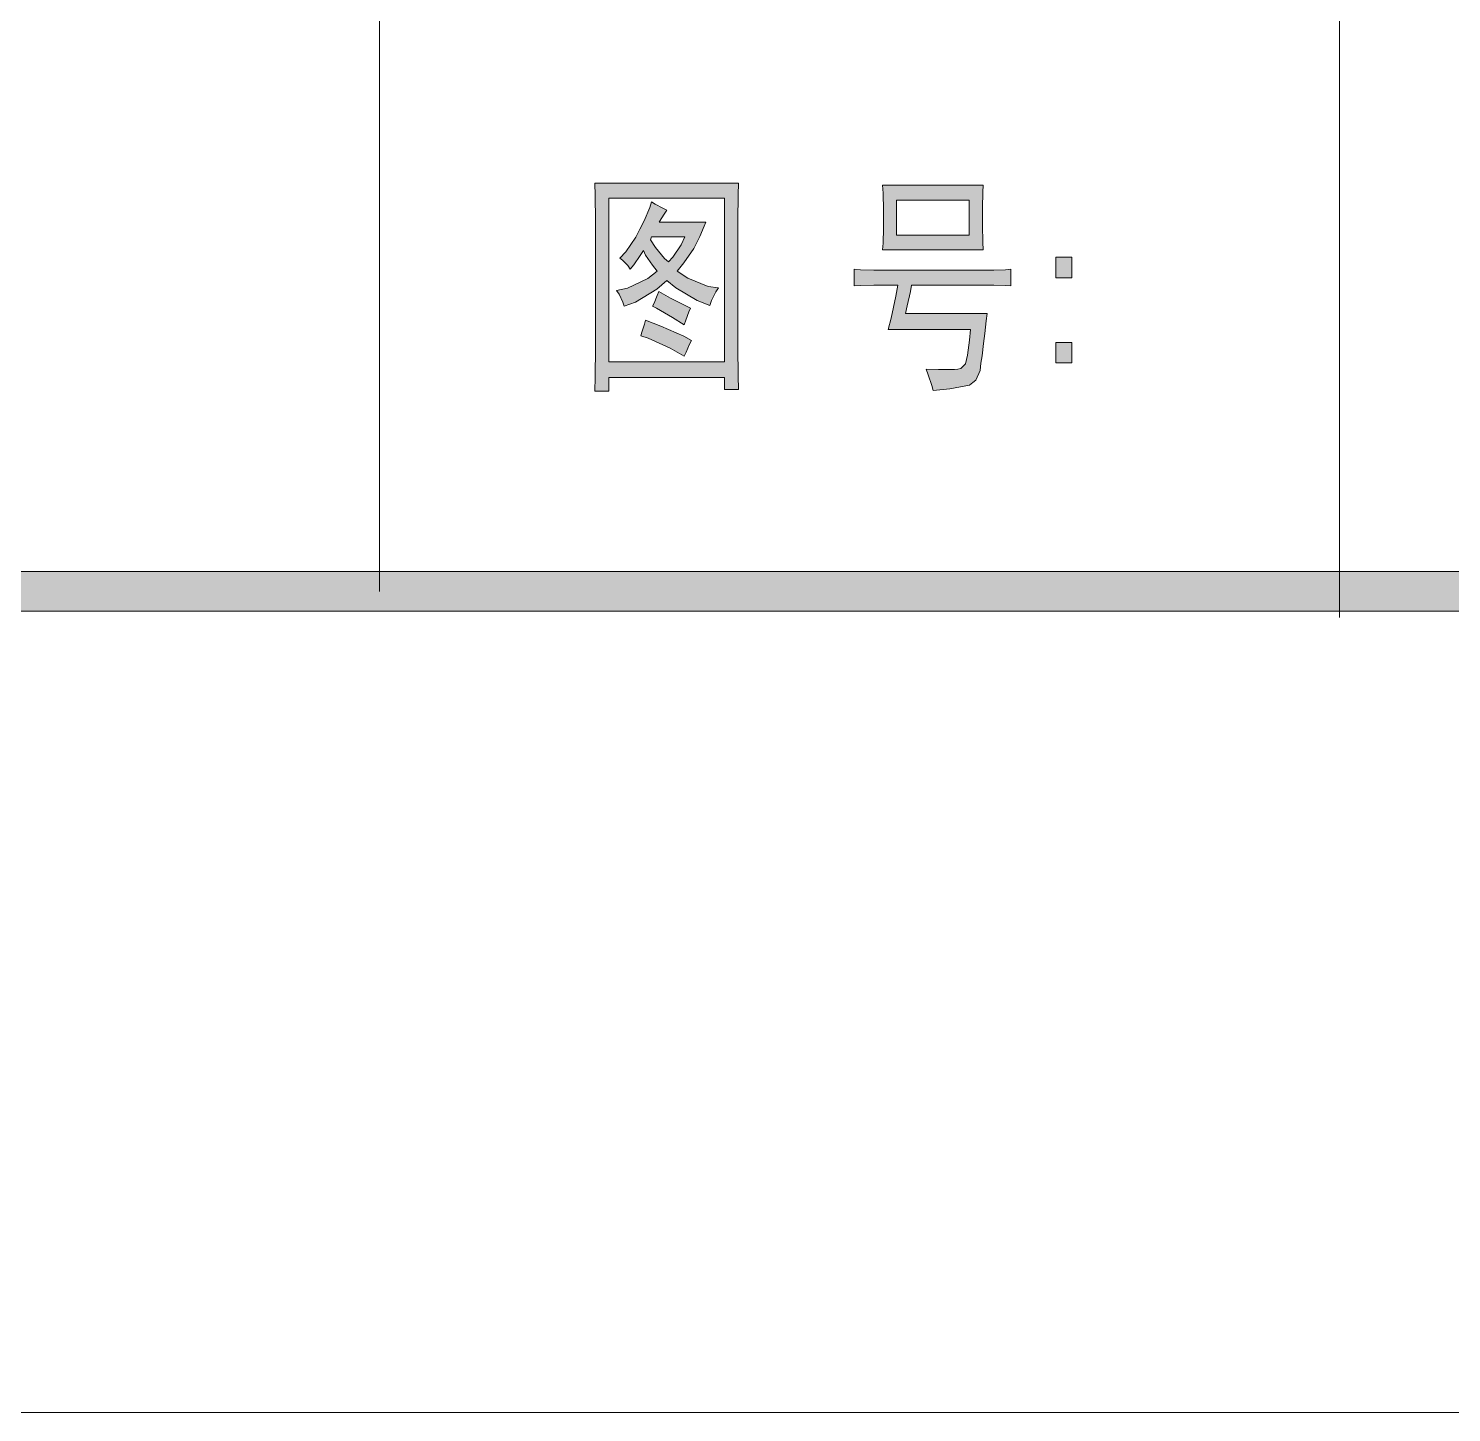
# Model space of a CAD drawing. Header units: millimetres. Extents: x 0 to 414, y 0 to 292.
# Drawn here: x 375.33 to 392.4, y 0 to 16.6 of the extents above; entities that cross this region are included whole.
import ezdxf

# ---------------------------------------------------------------- set-up
doc = ezdxf.new("R2010")
doc.units = ezdxf.units.MM

msp = doc.modelspace()

# ---------------------------------------------------------------- hatches: boundary and pattern name
h = msp.add_hatch(color=0)
h.paths.add_polyline_path([(383.846917, 14.742583), (383.843389, 14.605), (383.839861, 14.298083), (383.839861, 14.132278), (383.839861, 12.946944), (383.839861, 12.774083), (383.843389, 12.435417), (383.846917, 12.269611), (383.681111, 12.269611), (383.681111, 12.41425), (382.291167, 12.41425), (382.291167, 12.248444), (382.125361, 12.248444), (382.128889, 12.417778), (382.132417, 12.774083), (382.132417, 12.957528), (382.132417, 14.132278), (382.132417, 14.294556), (382.128889, 14.597944), (382.125361, 14.742583)])
h.paths.add_polyline_path([(383.681111, 12.601222), (383.681111, 14.566194), (382.291167, 14.566194), (382.291167, 12.601222)])
h = msp.add_hatch(color=0)
h.paths.add_polyline_path([(386.782028, 14.721417), (386.7785, 14.63675), (386.774972, 14.449778), (386.774972, 14.343944), (386.774972, 14.238111), (386.7785, 14.037028), (386.782028, 13.945306), (385.575528, 13.945306), (385.582583, 14.022917), (385.586111, 14.206361), (385.586111, 14.308667), (385.586111, 14.421556), (385.582583, 14.626167), (385.575528, 14.721417)])
h.paths.add_polyline_path([(386.616222, 14.121694), (386.616222, 14.5415), (385.744861, 14.5415), (385.744861, 14.121694)])
h = msp.add_hatch(color=0)
h.paths.add_polyline_path([(382.989667, 14.421556), (382.964972, 14.386278), (382.919111, 14.315722), (382.897944, 14.276917), (383.455333, 14.276917), (383.437694, 14.227528), (383.384778, 14.104056), (383.3495, 14.0335), (383.310694, 13.959417), (383.194278, 13.790083), (383.113139, 13.687778), (383.240139, 13.606639), (383.483556, 13.504333), (383.607028, 13.490222), (383.575278, 13.440833), (383.525889, 13.335), (383.504722, 13.278556), (383.353028, 13.338528), (383.0955, 13.490222), (382.989667, 13.578417), (382.869722, 13.472583), (382.612194, 13.317361), (382.474611, 13.267972), (382.4605, 13.317361), (382.414639, 13.412611), (382.382889, 13.454944), (382.516944, 13.483167), (382.760361, 13.599583), (382.87325, 13.687778), (382.816806, 13.761861), (382.732139, 13.881806), (382.707444, 13.934722), (382.668639, 13.878278), (382.591028, 13.765389), (382.548694, 13.712472), (382.520472, 13.754806), (382.456972, 13.821833), (382.425222, 13.843), (382.495778, 13.920611), (382.615722, 14.097), (382.665111, 14.19225), (382.7145, 14.291028), (382.785056, 14.453306), (382.806222, 14.520333), (382.848556, 14.492111), (382.940278, 14.442722)])
h.paths.add_polyline_path([(382.792111, 14.06525), (382.852083, 13.973528), (382.961444, 13.839472), (383.007306, 13.800667), (383.060222, 13.857111), (383.159, 14.005278), (383.204861, 14.100528), (382.806222, 14.100528)])
h = msp.add_hatch(color=0)
h.dxf.hatch_style = 2
h.paths.add_polyline_path([(387.847417, 13.610167), (387.656917, 13.610167), (387.656917, 13.857111), (387.847417, 13.857111)])
h = msp.add_hatch(color=0)
h.dxf.hatch_style = 2
h.paths.add_polyline_path([(386.831417, 13.701889), (386.912556, 13.701889), (387.053667, 13.705417), (387.117167, 13.712472), (387.117167, 13.511389), (387.053667, 13.518444), (386.912556, 13.521972), (386.831417, 13.521972), (385.924778, 13.521972), (385.910667, 13.444361), (385.871861, 13.2715), (385.850694, 13.179778), (386.831417, 13.179778), (386.820833, 13.091583), (386.803194, 12.939889), (386.796139, 12.879917), (386.789083, 12.819944), (386.771444, 12.671778), (386.757333, 12.587111), (386.74675, 12.498917), (386.697361, 12.3825), (386.658556, 12.354278), (386.61975, 12.322528), (386.383389, 12.276667), (386.185833, 12.259028), (386.168194, 12.319), (386.125861, 12.446), (386.101167, 12.513028), (386.249333, 12.5095), (386.439833, 12.5095), (386.478639, 12.513028), (386.517444, 12.520083), (386.570361, 12.576528), (386.584472, 12.629444), (386.595056, 12.682361), (386.61975, 12.862278), (386.633861, 12.989278), (385.642556, 12.989278), (385.681361, 13.123333), (385.737806, 13.387917), (385.758972, 13.521972), (385.561417, 13.521972), (385.473222, 13.521972), (385.310944, 13.518444), (385.236861, 13.511389), (385.236861, 13.712472), (385.310944, 13.705417), (385.473222, 13.701889), (385.561417, 13.701889)])
h = msp.add_hatch(color=0)
h.dxf.hatch_style = 2
h.paths.add_polyline_path([(382.890889, 13.444361), (383.032, 13.36675), (383.2225, 13.267972), (383.271889, 13.246806), (383.250722, 13.200944), (383.215444, 13.102167), (383.197806, 13.045722), (383.056694, 13.133917), (382.866194, 13.246806), (382.816806, 13.267972), (382.837972, 13.306778), (382.87325, 13.394972)])
h = msp.add_hatch(color=0)
h.dxf.hatch_style = 2
h.paths.add_polyline_path([(382.732139, 13.102167), (382.915583, 13.028083), (383.19075, 12.908139), (383.282472, 12.85875), (383.261306, 12.812889), (383.218972, 12.717639), (383.197806, 12.66825), (383.028472, 12.7635), (382.763889, 12.883444), (382.675694, 12.911667), (382.689806, 12.957528), (382.721556, 13.052778)])
h = msp.add_hatch(color=0)
h.dxf.hatch_style = 2
h.paths.add_polyline_path([(387.847417, 12.590639), (387.656917, 12.590639), (387.656917, 12.834056), (387.847417, 12.834056)])
h = msp.add_hatch(color=0)
h.dxf.hatch_style = 2
h.paths.add_polyline_path([(20.976167, 9.609667), (21.448889, 10.085917), (403.997583, 10.085917), (404.473833, 9.609667)])

# ---------------------------------------------------------------- linework, layer by layer
at = {"color": 0, "lineweight": 0}
for points in [[(0, 0), (0, 292.466889), (414.0835, 292.466889), (414.0835, 0)], [(383.846917, 14.742583), (383.843389, 14.605), (383.839861, 14.298083), (383.839861, 14.132278), (383.839861, 12.946944), (383.839861, 12.774083), (383.843389, 12.435417), (383.846917, 12.269611), (383.681111, 12.269611), (383.681111, 12.41425), (382.291167, 12.41425), (382.291167, 12.248444), (382.125361, 12.248444), (382.128889, 12.417778), (382.132417, 12.774083), (382.132417, 12.957528), (382.132417, 14.132278), (382.132417, 14.294556), (382.128889, 14.597944), (382.125361, 14.742583)], [(386.782028, 14.721417), (386.7785, 14.63675), (386.774972, 14.449778), (386.774972, 14.343944), (386.774972, 14.238111), (386.7785, 14.037028), (386.782028, 13.945306), (385.575528, 13.945306), (385.582583, 14.022917), (385.586111, 14.206361), (385.586111, 14.308667), (385.586111, 14.421556), (385.582583, 14.626167), (385.575528, 14.721417)], [(383.681111, 12.601222), (383.681111, 14.566194), (382.291167, 14.566194), (382.291167, 12.601222)], [(382.989667, 14.421556), (382.964972, 14.386278), (382.919111, 14.315722), (382.897944, 14.276917), (383.455333, 14.276917), (383.437694, 14.227528), (383.384778, 14.104056), (383.3495, 14.0335), (383.310694, 13.959417), (383.194278, 13.790083), (383.113139, 13.687778), (383.240139, 13.606639), (383.483556, 13.504333), (383.607028, 13.490222), (383.575278, 13.440833), (383.525889, 13.335), (383.504722, 13.278556), (383.353028, 13.338528), (383.0955, 13.490222), (382.989667, 13.578417), (382.869722, 13.472583), (382.612194, 13.317361), (382.474611, 13.267972), (382.4605, 13.317361), (382.414639, 13.412611), (382.382889, 13.454944), (382.516944, 13.483167), (382.760361, 13.599583), (382.87325, 13.687778), (382.816806, 13.761861), (382.732139, 13.881806), (382.707444, 13.934722), (382.668639, 13.878278), (382.591028, 13.765389), (382.548694, 13.712472), (382.520472, 13.754806), (382.456972, 13.821833), (382.425222, 13.843), (382.495778, 13.920611), (382.615722, 14.097), (382.665111, 14.19225), (382.7145, 14.291028), (382.785056, 14.453306), (382.806222, 14.520333), (382.848556, 14.492111), (382.940278, 14.442722)], [(386.616222, 14.121694), (386.616222, 14.5415), (385.744861, 14.5415), (385.744861, 14.121694)], [(382.792111, 14.06525), (382.852083, 13.973528), (382.961444, 13.839472), (383.007306, 13.800667), (383.060222, 13.857111), (383.159, 14.005278), (383.204861, 14.100528), (382.806222, 14.100528)], [(387.847417, 13.610167), (387.656917, 13.610167), (387.656917, 13.857111), (387.847417, 13.857111)], [(386.831417, 13.701889), (386.912556, 13.701889), (387.053667, 13.705417), (387.117167, 13.712472), (387.117167, 13.511389), (387.053667, 13.518444), (386.912556, 13.521972), (386.831417, 13.521972), (385.924778, 13.521972), (385.910667, 13.444361), (385.871861, 13.2715), (385.850694, 13.179778), (386.831417, 13.179778), (386.820833, 13.091583), (386.803194, 12.939889), (386.796139, 12.879917), (386.789083, 12.819944), (386.771444, 12.671778), (386.757333, 12.587111), (386.74675, 12.498917), (386.697361, 12.3825), (386.658556, 12.354278), (386.61975, 12.322528), (386.383389, 12.276667), (386.185833, 12.259028), (386.168194, 12.319), (386.125861, 12.446), (386.101167, 12.513028), (386.249333, 12.5095), (386.439833, 12.5095), (386.478639, 12.513028), (386.517444, 12.520083), (386.570361, 12.576528), (386.584472, 12.629444), (386.595056, 12.682361), (386.61975, 12.862278), (386.633861, 12.989278), (385.642556, 12.989278), (385.681361, 13.123333), (385.737806, 13.387917), (385.758972, 13.521972), (385.561417, 13.521972), (385.473222, 13.521972), (385.310944, 13.518444), (385.236861, 13.511389), (385.236861, 13.712472), (385.310944, 13.705417), (385.473222, 13.701889), (385.561417, 13.701889)], [(382.890889, 13.444361), (383.032, 13.36675), (383.2225, 13.267972), (383.271889, 13.246806), (383.250722, 13.200944), (383.215444, 13.102167), (383.197806, 13.045722), (383.056694, 13.133917), (382.866194, 13.246806), (382.816806, 13.267972), (382.837972, 13.306778), (382.87325, 13.394972)], [(382.732139, 13.102167), (382.915583, 13.028083), (383.19075, 12.908139), (383.282472, 12.85875), (383.261306, 12.812889), (383.218972, 12.717639), (383.197806, 12.66825), (383.028472, 12.7635), (382.763889, 12.883444), (382.675694, 12.911667), (382.689806, 12.957528), (382.721556, 13.052778)], [(387.847417, 12.590639), (387.656917, 12.590639), (387.656917, 12.834056), (387.847417, 12.834056)], [(20.976167, 9.609667), (21.448889, 10.085917), (403.997583, 10.085917), (404.473833, 9.609667)]]:
    msp.add_lwpolyline(points, close=True, dxfattribs=at)
for points in [[(379.5395, 23.269222), (379.5395, 9.846028)], [(391.061222, 23.269222), (391.061222, 9.535583)]]:
    msp.add_lwpolyline(points, dxfattribs=at)

doc.saveas('drawing.dxf')
